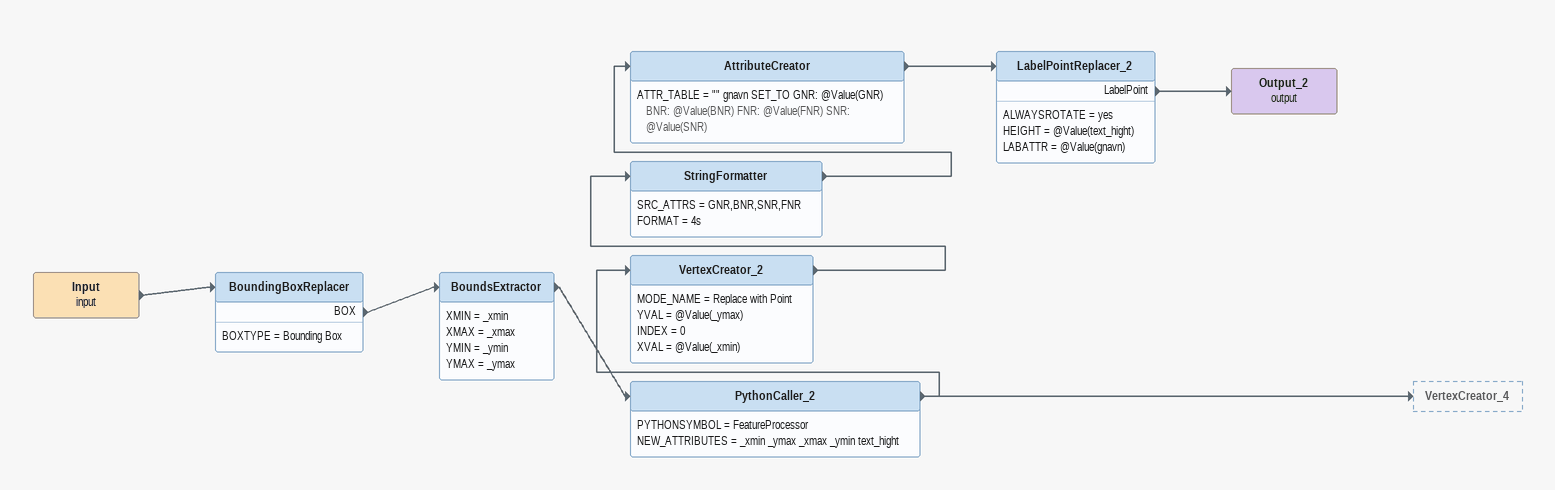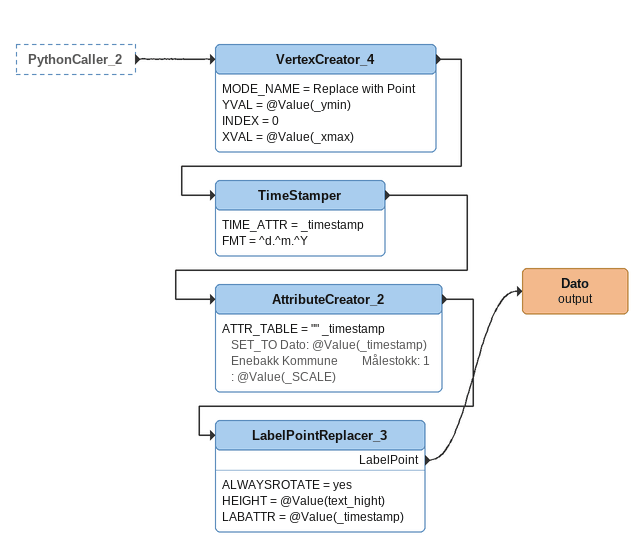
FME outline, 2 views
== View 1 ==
Input (input)
    -> BoundingBoxReplacer
BoundingBoxReplacer
    BOXTYPE = Bounding Box
    BOX -> BoundsExtractor
BoundsExtractor
    XMIN = _xmin
    XMAX = _xmax
    YMIN = _ymin
    YMAX = _ymax
    -> PythonCaller_2
PythonCaller_2
    PYTHONSYMBOL = FeatureProcessor
    NEW_ATTRIBUTES = _xmin _ymax _xmax _ymin text_hight
    -> VertexCreator_2
    -> VertexCreator_4
VertexCreator_2
    MODE_NAME = Replace with Point
    YVAL = @Value(_ymax)
    INDEX = 0
    XVAL = @Value(_xmin)
    -> StringFormatter
StringFormatter
    SRC_ATTRS = GNR,BNR,SNR,FNR
    FORMAT = 4s
    -> AttributeCreator
AttributeCreator
    ATTR_TABLE = "" gnavn SET_TO GNR: @Value(GNR) BNR: @Value(BNR) FNR: @Value(FNR) SNR: @Value(SNR)
    -> LabelPointReplacer_2
LabelPointReplacer_2
    ALWAYSROTATE = yes
    HEIGHT = @Value(text_hight)
    LABATTR = @Value(gnavn)
    LabelPoint -> Output_2 (output)
Output_2 (output)

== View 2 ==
PythonCaller_2 [outside]
    -> VertexCreator_4
VertexCreator_4
    MODE_NAME = Replace with Point
    YVAL = @Value(_ymin)
    INDEX = 0
    XVAL = @Value(_xmax)
    -> TimeStamper
TimeStamper
    TIME_ATTR = _timestamp
    FMT = ^d.^m.^Y
    -> AttributeCreator_2
AttributeCreator_2
    ATTR_TABLE = "" _timestamp SET_TO Dato: @Value(_timestamp)        Enebakk Kommune        Målestokk: 1 : @Value(_SCALE)
    -> LabelPointReplacer_3
LabelPointReplacer_3
    ALWAYSROTATE = yes
    HEIGHT = @Value(text_hight)
    LABATTR = @Value(_timestamp)
    LabelPoint -> Dato (output)
Dato (output)
